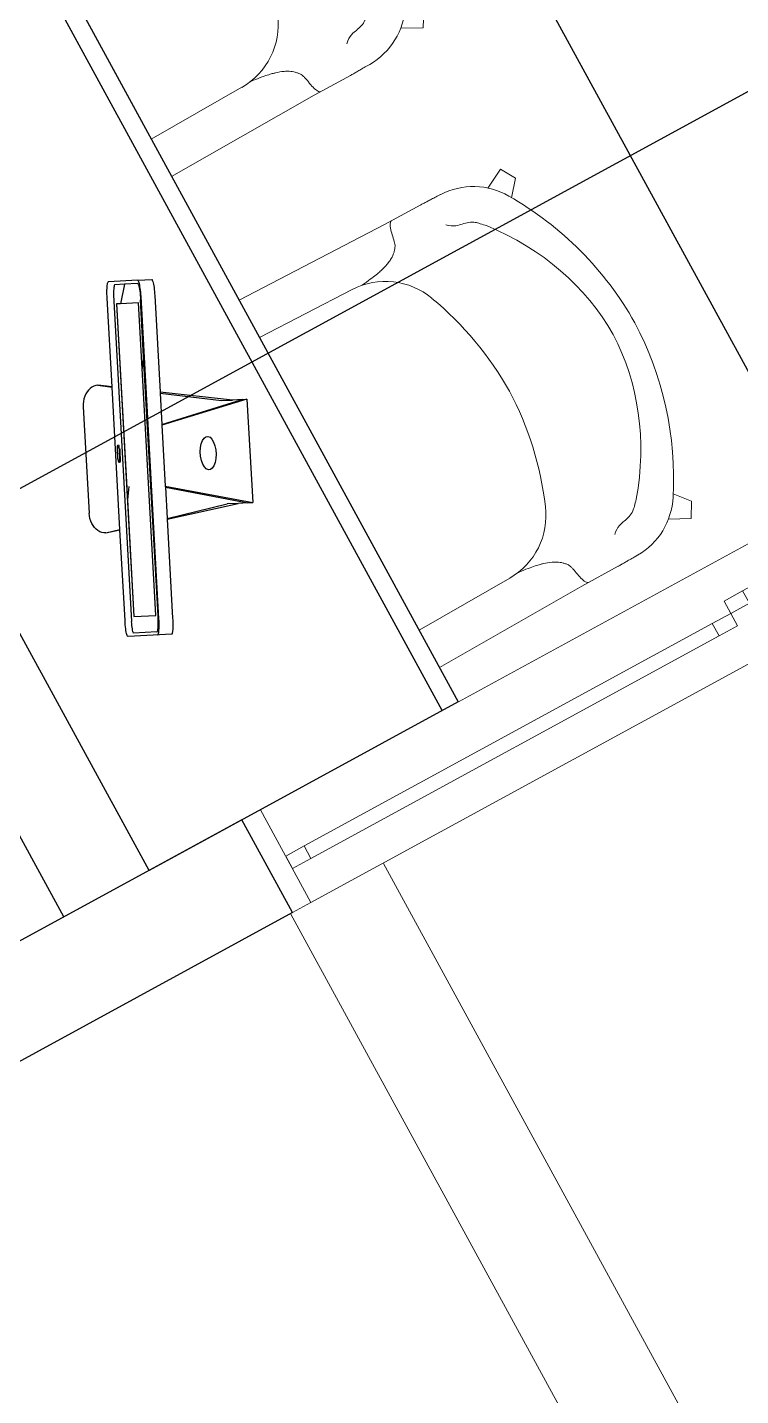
# Model space of a CAD drawing. Extents: x 622283 to 622521, y 9224861 to 9225135.
# Drawn here: x 622388.387 to 622389.4, y 9224974.889 to 9224976.833 of the extents above; entities that cross this region are included whole.
import ezdxf

# ---------------------------------------------------------------- set-up
doc = ezdxf.new("R2010")
doc.units = 0
for name, color, linetype in [('A-EQUIPAMENTOS', 252, 'Continuous'), ('A-JANEL', 3, 'Continuous'), ('A-PISO', 251, 'Continuous')]:
    doc.layers.add(name, color=color, linetype=linetype)
for name, color, linetype, lineweight in [('A-ESQ-PORTAS', 2, 'Continuous', 18), ('A-PAREDE', 5, 'Continuous', 30), ('A-VISTA01', 1, 'Continuous', 20), ('A-VISTA03', 3, 'Continuous', 9), ('LAYOUT', 7, 'Continuous', 13)]:
    doc.layers.add(name, color=color, linetype=linetype, lineweight=lineweight)
doc.layers.add('A_lay', color=7, linetype='Continuous', true_color=0x919191)

# ---------------------------------------------------------------- blocks, each defined once
blk = doc.blocks.new('janela 1.50 PB')
at = {"layer": 'A-VISTA01', "color": 18, "ltscale": 0.0005, "true_color": 0x000000}
for p, q in [((1.47, 0), (0.03, 0)), ((0.03, -0.15), (1.47, -0.15))]:
    blk.add_line(p, q, dxfattribs=at)
at = {"layer": 'A-VISTA03', "ltscale": 0.0005}
for points in [[(0, -0.15), (0.03, -0.15), (0.03, 0), (0, 0)], [(1.5, -0.15), (1.47, -0.15), (1.47, 0), (1.5, 0)], [(0.03, -0.075), (0.06, -0.075), (0.06, -0.055), (0.03, -0.055)], [(0.06, -0.075), (0.72, -0.075), (0.72, -0.055), (0.06, -0.055)], [(0.72, -0.075), (0.75, -0.075), (0.75, -0.055), (0.72, -0.055)], [(0.78, -0.095), (0.75, -0.095), (0.75, -0.075), (0.78, -0.075)], [(1.44, -0.095), (0.78, -0.095), (0.78, -0.075), (1.44, -0.075)], [(1.47, -0.095), (1.44, -0.095), (1.44, -0.075), (1.47, -0.075)]]:
    blk.add_lwpolyline(points, close=True, dxfattribs=at)
blk = doc.blocks.new('GFDHGHF')
at = {"layer": 'LAYOUT'}
for p, q in [((0.2916, 0.2925), (0.233, 0.2925)), ((0.3232, 0.2919), (0.3179, 0.292)), ((0.3865, 0.2678), (0.415, 0.2827)), ((0.415, 0.2827), (0.4276, 0.2611)), ((0.4276, 0.2611), (0.4095, 0.2395)), ((0, 0.2367), (0.1483, 0.2335)), ((0, -0.2367), (0.1483, -0.2335)), ((0.4276, -0.2611), (0.4095, -0.2395)), ((0.3865, -0.2678), (0.415, -0.2827)), ((0.415, -0.2827), (0.4276, -0.2611)), ((0.2916, -0.2925), (0.233, -0.2925)), ((0.3232, -0.2919), (0.3179, -0.292))]:
    blk.add_line(p, q, dxfattribs=at)
blk.add_lwpolyline([(0.233, 0.2925), (0, 0.2971), (0, -0.2971), (0.233, -0.2925)], dxfattribs=at)
at = {"layer": 'LAYOUT', "extrusion": (0, 0, -1)}
for centre, major_axis, ratio, start_param, end_param in [((0.3212, 0.1919), (-0.1003, 0), 0.996513, 1.591409, 2.598599), ((0.1462, 0.1311), (0, 0.1025), 0.999339, 0.020613, 1.198694), ((-0.216, 0.0052), (0.4912, 0), 0.971714, 0.010831, 0.372102), ((-0.0752, 0.0052), (-0.5182, 0), 0.803881, 3.154001, 3.715718), ((-0.0152, 0.0052), (0.4932, 0), 0.976229, 0.010736, 0.542993)]:
    blk.add_ellipse(centre, major_axis=major_axis, ratio=ratio, start_param=start_param, end_param=end_param, dxfattribs=at)
at = {"layer": 'LAYOUT'}
for centre, major_axis, ratio, start_param, end_param in [((-0.0152, -0.0052), (-0.4932, 0), 0.976229, 3.152329, 3.684586), ((-0.0752, -0.0052), (0.5182, 0), 0.803881, 0.012409, 0.574126), ((-0.216, -0.0052), (-0.4912, 0), 0.971714, 3.152424, 3.513695), ((0.1462, -0.1311), (0, 0.1025), 0.999339, 3.162206, 4.340287), ((0.3212, -0.1919), (0.1003, 0), 0.996513, -1.550183, -0.542993)]:
    blk.add_ellipse(centre, major_axis=major_axis, ratio=ratio, start_param=start_param, end_param=end_param, dxfattribs=at)
for points, knots in [([(0.2434, 0.2925), (0.2427, 0.2922), (0.2419, 0.2916), (0.2413, 0.2908), (0.2398, 0.2893), (0.2387, 0.2869), (0.2368, 0.2812), (0.2361, 0.2779), (0.2348, 0.2713), (0.2343, 0.268), (0.2332, 0.2636), (0.2328, 0.2623), (0.232, 0.26), (0.2316, 0.259), (0.2306, 0.2573), (0.2301, 0.2567), (0.2292, 0.2554), (0.2287, 0.2548), (0.2273, 0.2531), (0.2262, 0.252), (0.223, 0.2489), (0.2206, 0.2472), (0.2162, 0.2445), (0.2142, 0.2434), (0.2079, 0.2407), (0.2038, 0.2393), (0.1994, 0.2381), (0.1987, 0.2379), (0.1973, 0.2376), (0.1965, 0.2374), (0.1937, 0.2367), (0.1913, 0.2362), (0.1825, 0.2345), (0.1744, 0.2333), (0.1633, 0.2323), (0.1629, 0.2323), (0.1624, 0.2323)], [3.650821, 3.650821, 3.650821, 3.650821, 3.6845858, 3.6845858, 3.6845858, 3.7553273, 3.7553273, 3.8260687, 3.8260687, 3.8968102, 3.8968102, 3.929087, 3.929087, 3.9568384, 3.9568384, 3.9814501, 3.9814501, 4.0060618, 4.0060618, 4.0552851, 4.0552851, 4.1537318, 4.1537318, 4.2357037, 4.2357037, 4.3996476, 4.3996476, 4.4296617, 4.4296617, 4.4596758, 4.4596758, 4.519704, 4.519704, 4.6397604, 4.6397604, 4.6446962, 4.6446962, 4.6446962, 4.6446962]), ([(0.2908, 0.2925), (0.2911, 0.2925), (0.292, 0.2925), (0.2945, 0.2925), (0.2962, 0.2924), (0.3, 0.2924), (0.3019, 0.2923), (0.306, 0.2922), (0.3081, 0.2922), (0.3103, 0.2922)], [0, 0, 0, 0, 0.783322, 0.783322, 1.564894, 1.564894, 2.21573, 2.21573, 2.865804, 2.865804, 2.865804, 2.865804]), ([(0.3599, 0.221), (0.3543, 0.2268), (0.3505, 0.2312), (0.3425, 0.2373), (0.3361, 0.239), (0.3261, 0.2411), (0.3164, 0.2422), (0.3089, 0.2505)], [3.684586, 3.684586, 3.684586, 3.684586, 3.963851, 3.963851, 4.424844, 4.424844, 4.691776, 4.691776, 4.691776, 4.691776]), ([(0.2434, -0.2925), (0.2427, -0.2922), (0.2419, -0.2916), (0.2413, -0.2908), (0.2398, -0.2893), (0.2387, -0.2869), (0.2368, -0.2812), (0.2361, -0.2779), (0.2348, -0.2713), (0.2343, -0.268), (0.2332, -0.2636), (0.2328, -0.2623), (0.232, -0.26), (0.2316, -0.259), (0.2306, -0.2573), (0.2301, -0.2567), (0.2292, -0.2554), (0.2287, -0.2548), (0.2273, -0.2531), (0.2262, -0.252), (0.223, -0.2489), (0.2206, -0.2472), (0.2162, -0.2445), (0.2142, -0.2434), (0.2079, -0.2407), (0.2038, -0.2393), (0.1994, -0.2381), (0.1987, -0.2379), (0.1973, -0.2376), (0.1965, -0.2374), (0.1937, -0.2367), (0.1913, -0.2362), (0.1825, -0.2345), (0.1744, -0.2333), (0.1633, -0.2323), (0.1629, -0.2323), (0.1624, -0.2323)], [3.650821, 3.650821, 3.650821, 3.650821, 3.6845858, 3.6845858, 3.6845858, 3.7553273, 3.7553273, 3.8260687, 3.8260687, 3.8968102, 3.8968102, 3.929087, 3.929087, 3.9568384, 3.9568384, 3.9814501, 3.9814501, 4.0060618, 4.0060618, 4.0552851, 4.0552851, 4.1537318, 4.1537318, 4.2357037, 4.2357037, 4.3996476, 4.3996476, 4.4296617, 4.4296617, 4.4596758, 4.4596758, 4.519704, 4.519704, 4.6397604, 4.6397604, 4.6446962, 4.6446962, 4.6446962, 4.6446962]), ([(0.3599, -0.221), (0.3543, -0.2268), (0.3505, -0.2312), (0.3425, -0.2373), (0.3361, -0.239), (0.3261, -0.2411), (0.3164, -0.2422), (0.3089, -0.2505)], [3.684586, 3.684586, 3.684586, 3.684586, 3.963851, 3.963851, 4.424844, 4.424844, 4.691776, 4.691776, 4.691776, 4.691776]), ([(0.2908, -0.2925), (0.2911, -0.2925), (0.292, -0.2925), (0.2945, -0.2925), (0.2962, -0.2924), (0.3, -0.2924), (0.3019, -0.2923), (0.306, -0.2922), (0.3081, -0.2922), (0.3103, -0.2922)], [0, 0, 0, 0, 0.783322, 0.783322, 1.564894, 1.564894, 2.21573, 2.21573, 2.865804, 2.865804, 2.865804, 2.865804])]:
    blk.add_open_spline(points, degree=3, knots=knots, dxfattribs=at)
for points in [[(0.3103, 0.2922), (0.3128, 0.2921), (0.3153, 0.2921), (0.3179, 0.292)], [(0.3103, -0.2922), (0.3128, -0.2921), (0.3153, -0.2921), (0.3179, -0.292)]]:
    blk.add_open_spline(points, degree=3, dxfattribs=at)
blk = doc.blocks.new('bhghghg')
at = {"xscale": -1, "rotation": 180}
blk.add_blockref('GFDHGHF', (245.6985, -115.9243), dxfattribs=at)
blk = doc.blocks.new('Adminidtração')
at = {"layer": 'A_lay'}
h = blk.add_hatch(dxfattribs=at)
h.set_pattern_fill('ANSI37', color=256, scale=4.9, angle=45)
h.set_pattern_definition([(90, (-0.43, 0), (-0.6125, 6e-17), []), (180, (-0.43, 0), (-6e-17, -0.6125), [])])
h.paths.add_polyline_path([(207820.3417, 9278530.5822), (207820.3417, 9278530.5522), (207820.3417, 9278529.6522), (207822.9417, 9278529.6522), (207822.9417, 9278532.9522), (207822.8767, 9278532.9522), (207822.8467, 9278532.9522), (207821.4067, 9278532.9522), (207821.3767, 9278532.9522), (207821.2517, 9278532.9522), (207821.2517, 9278532.9522), (207821.2217, 9278532.9522), (207821.043, 9278532.9522), (207820.9747, 9278532.9522), (207820.8913, 9278532.9522), (207820.4217, 9278532.9522), (207820.3917, 9278532.9522), (207820.3417, 9278532.9522), (207820.3417, 9278532.0522), (207820.3417, 9278532.0222)])
at = {"layer": 'A-EQUIPAMENTOS'}
for p, q in [((207820.8628, 9278530.8447), (207820.7301, 9278530.7816)), ((207820.8628, 9278530.8447), (207820.8881, 9278530.721)), ((207820.8657, 9278530.8386), (207820.8628, 9278530.8447)), ((207820.8893, 9278530.7216), (207820.8657, 9278530.8386)), ((207820.8657, 9278530.8386), (207820.8716, 9278530.8261)), ((207820.8716, 9278530.8261), (207820.9308, 9278530.7413)), ((207820.8783, 9278530.8121), (207820.8716, 9278530.8261)), ((207820.9296, 9278530.7407), (207820.8783, 9278530.8121)), ((207821.0548, 9278530.8002), (207820.9308, 9278530.7413)), ((207821.0575, 9278530.8015), (207821.0548, 9278530.8002)), ((207821.0602, 9278530.8027), (207821.0575, 9278530.8015)), ((207821.0628, 9278530.8038), (207821.0602, 9278530.8027)), ((207821.0653, 9278530.8048), (207821.0628, 9278530.8038)), ((207821.0677, 9278530.8057), (207821.0653, 9278530.8048)), ((207821.0698, 9278530.8065), (207821.0677, 9278530.8057)), ((207821.0717, 9278530.807), (207821.0698, 9278530.8065)), ((207821.0734, 9278530.8075), (207821.0717, 9278530.807)), ((207821.0747, 9278530.8077), (207821.0734, 9278530.8075)), ((207821.0758, 9278530.8078), (207821.0747, 9278530.8077)), ((207821.0765, 9278530.8077), (207821.0758, 9278530.8078)), ((207821.0768, 9278530.8075), (207821.0765, 9278530.8077)), ((207821.0854, 9278530.7894), (207821.0768, 9278530.8075)), ((207821.0634, 9278530.7822), (207820.6491, 9278530.5852)), ((207820.81, 9278530.6838), (207820.7301, 9278530.7816)), ((207820.733, 9278530.7754), (207820.7301, 9278530.7816)), ((207820.8088, 9278530.6833), (207820.733, 9278530.7754)), ((207820.733, 9278530.7754), (207820.7389, 9278530.763)), ((207820.9725, 9278530.7351), (207821.0569, 9278530.7752)), ((207820.9864, 9278530.745), (207821.0591, 9278530.7796)), ((207821.0569, 9278530.7752), (207821.0679, 9278530.7519)), ((207821.0621, 9278530.781), (207821.0591, 9278530.7796)), ((207821.065, 9278530.7823), (207821.0621, 9278530.781)), ((207821.0661, 9278530.7834), (207821.0634, 9278530.7822)), ((207821.0678, 9278530.7836), (207821.065, 9278530.7823)), ((207821.0688, 9278530.7846), (207821.0661, 9278530.7834)), ((207821.0706, 9278530.7847), (207821.0678, 9278530.7836)), ((207821.0714, 9278530.7857), (207821.0688, 9278530.7846)), ((207821.0731, 9278530.7856), (207821.0706, 9278530.7847)), ((207821.0739, 9278530.7867), (207821.0714, 9278530.7857)), ((207821.0754, 9278530.7864), (207821.0731, 9278530.7856)), ((207821.0763, 9278530.7876), (207821.0739, 9278530.7867)), ((207821.0774, 9278530.7869), (207821.0754, 9278530.7864)), ((207821.0784, 9278530.7884), (207821.0763, 9278530.7876)), ((207821.079, 9278530.7873), (207821.0774, 9278530.7869)), ((207821.0803, 9278530.789), (207821.0784, 9278530.7884)), ((207821.0802, 9278530.7874), (207821.079, 9278530.7873)), ((207821.081, 9278530.7874), (207821.0802, 9278530.7874)), ((207821.082, 9278530.7894), (207821.0803, 9278530.789)), ((207821.0814, 9278530.7871), (207821.081, 9278530.7874)), ((207821.0814, 9278530.7871), (207821.0893, 9278530.7704)), ((207821.0833, 9278530.7897), (207821.082, 9278530.7894)), ((207821.0844, 9278530.7898), (207821.0833, 9278530.7897)), ((207821.0851, 9278530.7897), (207821.0844, 9278530.7898)), ((207821.0854, 9278530.7894), (207821.0851, 9278530.7897)), ((207821.0854, 9278530.7894), (207821.1034, 9278530.7516)), ((207820.7674, 9278530.6636), (207820.7389, 9278530.763)), ((207820.7389, 9278530.763), (207820.7456, 9278530.7489)), ((207820.8024, 9278530.7582), (207820.8005, 9278530.7545)), ((207820.8057, 9278530.7619), (207820.8024, 9278530.7582)), ((207820.81, 9278530.7655), (207820.8057, 9278530.7619)), ((207820.8152, 9278530.7687), (207820.81, 9278530.7655)), ((207820.8208, 9278530.7712), (207820.8152, 9278530.7687)), ((207820.8266, 9278530.773), (207820.8208, 9278530.7712)), ((207820.832, 9278530.7739), (207820.8266, 9278530.773)), ((207820.8367, 9278530.7738), (207820.832, 9278530.7739)), ((207820.8341, 9278530.7539), (207820.8384, 9278530.7575)), ((207820.8404, 9278530.7728), (207820.8367, 9278530.7738)), ((207820.8384, 9278530.7575), (207820.8417, 9278530.7612)), ((207820.8429, 9278530.7708), (207820.8404, 9278530.7728)), ((207820.8417, 9278530.7612), (207820.8436, 9278530.7649)), ((207820.844, 9278530.7681), (207820.8429, 9278530.7708)), ((207820.8436, 9278530.7649), (207820.844, 9278530.7681)), ((207821.0893, 9278530.7704), (207821.0679, 9278530.7519)), ((207821.0893, 9278530.7704), (207821.0953, 9278530.7578)), ((207821.094, 9278530.7558), (207821.0927, 9278530.7548)), ((207821.0948, 9278530.7567), (207821.094, 9278530.7558)), ((207821.0953, 9278530.7574), (207821.0948, 9278530.7567)), ((207821.0953, 9278530.7578), (207821.0953, 9278530.7574)), ((207820.6537, 9278530.5868), (207820.9864, 9278530.745)), ((207821.0755, 9278530.7453), (207820.6642, 9278530.5497)), ((207821.0704, 9278530.7468), (207820.6687, 9278530.5558)), ((207820.7685, 9278530.6641), (207820.7456, 9278530.7489)), ((207820.8005, 9278530.7545), (207820.8001, 9278530.7513)), ((207820.8001, 9278530.7513), (207820.8011, 9278530.7486)), ((207820.8011, 9278530.7486), (207820.8036, 9278530.7466)), ((207820.8036, 9278530.7466), (207820.8074, 9278530.7456)), ((207820.8074, 9278530.7456), (207820.8121, 9278530.7455)), ((207820.8121, 9278530.7455), (207820.8175, 9278530.7464)), ((207820.8175, 9278530.7464), (207820.8232, 9278530.7482)), ((207821.0703, 9278530.7469), (207820.8188, 9278530.6273)), ((207820.8232, 9278530.7482), (207820.8289, 9278530.7507)), ((207820.8289, 9278530.7507), (207820.8341, 9278530.7539)), ((207820.9296, 9278530.7407), (207820.8893, 9278530.7216)), ((207820.9308, 9278530.7413), (207820.9296, 9278530.7407)), ((207820.97, 9278530.685), (207821.0839, 9278530.7391)), ((207820.9864, 9278530.745), (207820.9725, 9278530.7351)), ((207821.0679, 9278530.7519), (207821.0703, 9278530.7469)), ((207821.0704, 9278530.7468), (207821.0703, 9278530.7469)), ((207821.0784, 9278530.7467), (207821.0755, 9278530.7453)), ((207821.0813, 9278530.7481), (207821.0784, 9278530.7467)), ((207821.084, 9278530.7495), (207821.0813, 9278530.7481)), ((207821.0839, 9278530.7391), (207821.0866, 9278530.7404)), ((207821.0866, 9278530.7509), (207821.084, 9278530.7495)), ((207821.0889, 9278530.7523), (207821.0866, 9278530.7509)), ((207821.0866, 9278530.7404), (207821.0892, 9278530.7418)), ((207821.091, 9278530.7536), (207821.0889, 9278530.7523)), ((207821.0892, 9278530.7418), (207821.0917, 9278530.7431)), ((207821.0927, 9278530.7548), (207821.091, 9278530.7536)), ((207821.0917, 9278530.7431), (207821.0941, 9278530.7444)), ((207821.0941, 9278530.7444), (207821.0962, 9278530.7457)), ((207821.0962, 9278530.7457), (207821.0982, 9278530.7469)), ((207821.0982, 9278530.7469), (207821.0998, 9278530.748)), ((207821.0998, 9278530.748), (207821.1012, 9278530.749)), ((207821.1012, 9278530.749), (207821.1023, 9278530.7499)), ((207821.1023, 9278530.7499), (207821.103, 9278530.7506)), ((207821.103, 9278530.7506), (207821.1034, 9278530.7512)), ((207821.1034, 9278530.7512), (207821.1034, 9278530.7516)), ((207820.6552, 9278530.5842), (207820.9725, 9278530.7351)), ((207820.8881, 9278530.721), (207820.81, 9278530.6838)), ((207820.8893, 9278530.7216), (207820.8881, 9278530.721)), ((207820.8088, 9278530.6833), (207820.7685, 9278530.6641)), ((207820.7865, 9278530.5977), (207820.9697, 9278530.6848)), ((207820.81, 9278530.6838), (207820.8088, 9278530.6833)), ((207820.9697, 9278530.6848), (207820.97, 9278530.685)), ((207820.9816, 9278530.6683), (207820.9697, 9278530.6848)), ((207820.97, 9278530.685), (207820.9816, 9278530.6683)), ((207820.7674, 9278530.6636), (207820.6405, 9278530.6032)), ((207820.7685, 9278530.6641), (207820.7674, 9278530.6636)), ((207820.9816, 9278530.6683), (207820.9827, 9278530.6655)), ((207820.9827, 9278530.6655), (207820.9832, 9278530.6626)), ((207820.9833, 9278530.6596), (207820.9829, 9278530.6565)), ((207820.9832, 9278530.6626), (207820.9833, 9278530.6596)), ((207820.8705, 9278530.6429), (207820.8708, 9278530.6424)), ((207820.8707, 9278530.6434), (207820.8706, 9278530.6432)), ((207820.8709, 9278530.6436), (207820.8707, 9278530.6434)), ((207820.8709, 9278530.6425), (207820.8708, 9278530.6424)), ((207820.8708, 9278530.6424), (207820.8709, 9278530.6423)), ((207820.8712, 9278530.6439), (207820.8709, 9278530.6436)), ((207820.871, 9278530.6427), (207820.8709, 9278530.6425)), ((207820.8709, 9278530.6423), (207820.871, 9278530.6422)), ((207820.8712, 9278530.6429), (207820.871, 9278530.6427)), ((207820.8712, 9278530.6422), (207820.871, 9278530.6422)), ((207820.8716, 9278530.6442), (207820.8712, 9278530.6439)), ((207820.8715, 9278530.6432), (207820.8712, 9278530.6429)), ((207820.8712, 9278530.6422), (207820.8715, 9278530.6422)), ((207820.8719, 9278530.6435), (207820.8715, 9278530.6432)), ((207820.8715, 9278530.6422), (207820.8718, 9278530.6422)), ((207820.872, 9278530.6445), (207820.8716, 9278530.6442)), ((207820.8718, 9278530.6422), (207820.8723, 9278530.6423)), ((207820.8719, 9278530.6435), (207820.8723, 9278530.6438)), ((207820.8726, 9278530.6449), (207820.872, 9278530.6445)), ((207820.872, 9278530.6445), (207820.8723, 9278530.6438)), ((207820.8729, 9278530.6442), (207820.8723, 9278530.6438)), ((207820.8725, 9278530.6424), (207820.8723, 9278530.6423)), ((207820.8725, 9278530.6424), (207820.8727, 9278530.6424)), ((207820.8733, 9278530.6453), (207820.8726, 9278530.6449)), ((207820.8727, 9278530.6424), (207820.873, 9278530.6425)), ((207820.8736, 9278530.6446), (207820.8729, 9278530.6442)), ((207820.873, 9278530.6425), (207820.8733, 9278530.6425)), ((207820.8741, 9278530.6457), (207820.8733, 9278530.6453)), ((207820.8733, 9278530.6425), (207820.8736, 9278530.6426)), ((207820.8744, 9278530.645), (207820.8736, 9278530.6446)), ((207820.8736, 9278530.6426), (207820.8739, 9278530.6427)), ((207820.8739, 9278530.6427), (207820.8742, 9278530.6428)), ((207820.8749, 9278530.6461), (207820.8741, 9278530.6457)), ((207820.8745, 9278530.6429), (207820.8742, 9278530.6428)), ((207820.8752, 9278530.6455), (207820.8744, 9278530.645)), ((207820.8749, 9278530.643), (207820.8745, 9278530.6429)), ((207820.8758, 9278530.6466), (207820.8749, 9278530.6461)), ((207820.8749, 9278530.643), (207820.8752, 9278530.6431)), ((207820.8761, 9278530.6459), (207820.8752, 9278530.6455)), ((207820.8752, 9278530.6431), (207820.8756, 9278530.6432)), ((207820.8756, 9278530.6432), (207820.876, 9278530.6433)), ((207820.8767, 9278530.6471), (207820.8758, 9278530.6466)), ((207820.876, 9278530.6433), (207820.8764, 9278530.6435)), ((207820.877, 9278530.6464), (207820.8761, 9278530.6459)), ((207820.8764, 9278530.6435), (207820.8768, 9278530.6436)), ((207820.8776, 9278530.6475), (207820.8767, 9278530.6471)), ((207820.8768, 9278530.6436), (207820.8773, 9278530.6438)), ((207820.8779, 9278530.6468), (207820.877, 9278530.6464)), ((207820.8773, 9278530.6438), (207820.8777, 9278530.644)), ((207820.8785, 9278530.6479), (207820.8776, 9278530.6475)), ((207820.8777, 9278530.644), (207820.8782, 9278530.6442)), ((207820.8788, 9278530.6473), (207820.8779, 9278530.6468)), ((207820.8782, 9278530.6442), (207820.8787, 9278530.6444)), ((207820.8795, 9278530.6484), (207820.8785, 9278530.6479)), ((207820.8787, 9278530.6444), (207820.8792, 9278530.6447)), ((207820.8798, 9278530.6477), (207820.8788, 9278530.6473)), ((207820.8792, 9278530.6447), (207820.8797, 9278530.6449)), ((207820.8804, 9278530.6488), (207820.8795, 9278530.6484)), ((207820.8797, 9278530.6449), (207820.8802, 9278530.6452)), ((207820.8807, 9278530.6481), (207820.8798, 9278530.6477)), ((207820.8802, 9278530.6452), (207820.8807, 9278530.6454)), ((207820.8813, 9278530.6491), (207820.8804, 9278530.6488)), ((207820.8816, 9278530.6485), (207820.8807, 9278530.6481)), ((207820.8807, 9278530.6454), (207820.8811, 9278530.6456)), ((207820.8811, 9278530.6456), (207820.8815, 9278530.6459)), ((207820.8817, 9278530.6493), (207820.8813, 9278530.6491)), ((207820.8815, 9278530.6459), (207820.8818, 9278530.646)), ((207820.8816, 9278530.6495), (207820.8817, 9278530.6496)), ((207820.8816, 9278530.6494), (207820.8816, 9278530.6495)), ((207820.8816, 9278530.6494), (207820.8817, 9278530.6493)), ((207820.8824, 9278530.6488), (207820.8816, 9278530.6485)), ((207820.8817, 9278530.6496), (207820.8819, 9278530.6498)), ((207820.8817, 9278530.6493), (207820.8819, 9278530.6487)), ((207820.8818, 9278530.646), (207820.882, 9278530.6461)), ((207820.8819, 9278530.6498), (207820.8821, 9278530.65)), ((207820.8819, 9278530.6488), (207820.882, 9278530.649)), ((207820.8823, 9278530.6489), (207820.8819, 9278530.6487)), ((207820.8819, 9278530.6487), (207820.8819, 9278530.6488)), ((207820.882, 9278530.649), (207820.8822, 9278530.6491)), ((207820.882, 9278530.6461), (207820.8823, 9278530.6463)), ((207820.8821, 9278530.65), (207820.8824, 9278530.6502)), ((207820.8822, 9278530.6491), (207820.8824, 9278530.6493)), ((207820.8827, 9278530.6491), (207820.8823, 9278530.6489)), ((207820.8823, 9278530.6489), (207820.8824, 9278530.6488)), ((207820.8823, 9278530.6463), (207820.8825, 9278530.6464)), ((207820.8824, 9278530.6502), (207820.8829, 9278530.6505)), ((207820.8824, 9278530.6493), (207820.8828, 9278530.6496)), ((207820.8832, 9278530.6492), (207820.8824, 9278530.6488)), ((207820.8825, 9278530.6464), (207820.8828, 9278530.6465)), ((207820.8834, 9278530.6495), (207820.8827, 9278530.6491)), ((207820.8828, 9278530.6496), (207820.8832, 9278530.6499)), ((207820.8828, 9278530.6465), (207820.883, 9278530.6466)), ((207820.8829, 9278530.6505), (207820.8833, 9278530.6508)), ((207820.883, 9278530.6466), (207820.8833, 9278530.6468)), ((207820.8832, 9278530.6499), (207820.8836, 9278530.6502)), ((207820.884, 9278530.6497), (207820.8832, 9278530.6492)), ((207820.8833, 9278530.6508), (207820.8839, 9278530.6511)), ((207820.8833, 9278530.6468), (207820.8836, 9278530.6469)), ((207820.8841, 9278530.6498), (207820.8834, 9278530.6495)), ((207820.8836, 9278530.6502), (207820.8842, 9278530.6505)), ((207820.8836, 9278530.6469), (207820.8838, 9278530.647)), ((207820.8838, 9278530.647), (207820.8841, 9278530.6471)), ((207820.8839, 9278530.6511), (207820.8845, 9278530.6515)), ((207820.8848, 9278530.6501), (207820.884, 9278530.6497)), ((207820.8848, 9278530.6502), (207820.8841, 9278530.6498)), ((207820.8841, 9278530.6471), (207820.8843, 9278530.6472)), ((207820.8842, 9278530.6505), (207820.8848, 9278530.6508)), ((207820.8843, 9278530.6472), (207820.8846, 9278530.6473)), ((207820.8845, 9278530.6515), (207820.8851, 9278530.6518)), ((207820.8846, 9278530.6473), (207820.885, 9278530.6475)), ((207820.8848, 9278530.6508), (207820.8854, 9278530.6512)), ((207820.8857, 9278530.6505), (207820.8848, 9278530.6501)), ((207820.8854, 9278530.6505), (207820.8848, 9278530.6502)), ((207820.885, 9278530.6475), (207820.8854, 9278530.6477)), ((207820.8851, 9278530.6518), (207820.8858, 9278530.6522)), ((207820.8854, 9278530.6512), (207820.8861, 9278530.6515)), ((207820.8859, 9278530.6509), (207820.8854, 9278530.6505)), ((207820.8854, 9278530.6477), (207820.8858, 9278530.6478)), ((207820.8866, 9278530.6509), (207820.8857, 9278530.6505)), ((207820.8858, 9278530.6522), (207820.8865, 9278530.6526)), ((207820.8858, 9278530.6478), (207820.8863, 9278530.6481)), ((207820.8863, 9278530.6511), (207820.8859, 9278530.6509)), ((207820.8861, 9278530.6515), (207820.8868, 9278530.6519)), ((207820.8866, 9278530.6514), (207820.8863, 9278530.6511)), ((207820.8863, 9278530.6481), (207820.8867, 9278530.6483)), ((207820.8865, 9278530.6526), (207820.8868, 9278530.6519)), ((207820.8865, 9278530.6526), (207820.8866, 9278530.6525)), ((207820.8866, 9278530.6525), (207820.8869, 9278530.6519)), ((207820.8868, 9278530.6516), (207820.8866, 9278530.6514)), ((207820.8875, 9278530.6513), (207820.8866, 9278530.6509)), ((207820.8867, 9278530.6483), (207820.8872, 9278530.6485)), ((207820.8868, 9278530.6519), (207820.8869, 9278530.6518)), ((207820.8869, 9278530.6517), (207820.8868, 9278530.6516)), ((207820.8871, 9278530.652), (207820.8869, 9278530.6519)), ((207820.8869, 9278530.6519), (207820.8869, 9278530.6518)), ((207820.8869, 9278530.6518), (207820.8869, 9278530.6517)), ((207820.8871, 9278530.652), (207820.8875, 9278530.6513)), ((207820.8872, 9278530.6485), (207820.8877, 9278530.6487)), ((207820.8883, 9278530.6517), (207820.8875, 9278530.6513)), ((207820.8877, 9278530.6487), (207820.8881, 9278530.6489)), ((207820.8881, 9278530.6489), (207820.8885, 9278530.6491)), ((207820.8892, 9278530.6521), (207820.8883, 9278530.6517)), ((207820.8885, 9278530.6491), (207820.8889, 9278530.6494)), ((207820.8889, 9278530.6494), (207820.8893, 9278530.6496)), ((207820.89, 9278530.6524), (207820.8892, 9278530.6521)), ((207820.8893, 9278530.6496), (207820.8896, 9278530.6498)), ((207820.8896, 9278530.6516), (207820.8894, 9278530.6513)), ((207820.8894, 9278530.6513), (207820.8894, 9278530.6512)), ((207820.8894, 9278530.6512), (207820.8896, 9278530.6511)), ((207820.89, 9278530.6519), (207820.8896, 9278530.6516)), ((207820.8896, 9278530.6511), (207820.89, 9278530.6512)), ((207820.8896, 9278530.6498), (207820.89, 9278530.65)), ((207820.8908, 9278530.6528), (207820.89, 9278530.6524)), ((207820.8905, 9278530.6523), (207820.89, 9278530.6519)), ((207820.89, 9278530.6512), (207820.8906, 9278530.6514)), ((207820.89, 9278530.65), (207820.8904, 9278530.6503)), ((207820.8904, 9278530.6503), (207820.8908, 9278530.6505)), ((207820.8913, 9278530.6528), (207820.8905, 9278530.6523)), ((207820.8906, 9278530.6514), (207820.8914, 9278530.6516)), ((207820.8915, 9278530.653), (207820.8908, 9278530.6528)), ((207820.8908, 9278530.6505), (207820.8911, 9278530.6507)), ((207820.8911, 9278530.6507), (207820.8915, 9278530.651)), ((207820.8922, 9278530.6533), (207820.8913, 9278530.6528)), ((207820.8914, 9278530.6516), (207820.8923, 9278530.6519)), ((207820.8922, 9278530.6533), (207820.8915, 9278530.653)), ((207820.8915, 9278530.651), (207820.8918, 9278530.6512)), ((207820.8918, 9278530.6512), (207820.8921, 9278530.6514)), ((207820.8919, 9278530.6539), (207820.8922, 9278530.6533)), ((207820.8921, 9278530.6514), (207820.8924, 9278530.6516)), ((207820.8923, 9278530.6519), (207820.8933, 9278530.6523)), ((207820.8924, 9278530.6516), (207820.8926, 9278530.6518)), ((207820.8926, 9278530.6518), (207820.8929, 9278530.652)), ((207820.8929, 9278530.652), (207820.8931, 9278530.6522)), ((207820.893, 9278530.653), (207820.8933, 9278530.6523)), ((207820.8931, 9278530.6522), (207820.8933, 9278530.6523)), ((207820.9714, 9278530.6394), (207820.9683, 9278530.6373)), ((207820.9743, 9278530.6418), (207820.9714, 9278530.6394)), ((207820.9768, 9278530.6444), (207820.9743, 9278530.6418)), ((207820.979, 9278530.6473), (207820.9768, 9278530.6444)), ((207820.9807, 9278530.6503), (207820.979, 9278530.6473)), ((207820.9821, 9278530.6533), (207820.9807, 9278530.6503)), ((207820.9829, 9278530.6565), (207820.9821, 9278530.6533)), ((207820.8188, 9278530.6273), (207820.6686, 9278530.5559)), ((207820.8341, 9278530.6381), (207820.8188, 9278530.6273)), ((207820.9649, 9278530.6354), (207820.8279, 9278530.5703)), ((207820.9683, 9278530.6373), (207820.9649, 9278530.6354)), ((207820.6352, 9278530.6006), (207820.6326, 9278530.5993)), ((207820.6378, 9278530.6019), (207820.6352, 9278530.6006)), ((207820.6405, 9278530.6032), (207820.6378, 9278530.6019)), ((207820.6214, 9278530.5918), (207820.621, 9278530.5912)), ((207820.621, 9278530.5912), (207820.621, 9278530.5907)), ((207820.621, 9278530.5912), (207820.6476, 9278530.5349)), ((207820.6221, 9278530.5925), (207820.6214, 9278530.5918)), ((207820.6231, 9278530.5934), (207820.6221, 9278530.5925)), ((207820.6245, 9278530.5944), (207820.6231, 9278530.5934)), ((207820.6262, 9278530.5955), (207820.6245, 9278530.5944)), ((207820.6281, 9278530.5967), (207820.6262, 9278530.5955)), ((207820.6303, 9278530.598), (207820.6281, 9278530.5967)), ((207820.6326, 9278530.5993), (207820.6303, 9278530.598)), ((207820.6412, 9278530.5812), (207820.6389, 9278530.5799)), ((207820.6402, 9278530.5798), (207820.6426, 9278530.5811)), ((207820.6438, 9278530.5825), (207820.6412, 9278530.5812)), ((207820.6426, 9278530.5811), (207820.6452, 9278530.5826)), ((207820.6464, 9278530.5839), (207820.6438, 9278530.5825)), ((207820.6452, 9278530.5826), (207820.6479, 9278530.584)), ((207820.6491, 9278530.5852), (207820.6464, 9278530.5839)), ((207820.6479, 9278530.584), (207820.6508, 9278530.5854)), ((207820.6508, 9278530.5854), (207820.6537, 9278530.5868)), ((207820.6686, 9278530.5559), (207820.6552, 9278530.5842)), ((207820.6696, 9278530.5421), (207820.7863, 9278530.5976)), ((207820.7863, 9278530.5976), (207820.7865, 9278530.5977)), ((207820.7919, 9278530.578), (207820.7863, 9278530.5976)), ((207820.7919, 9278530.578), (207820.7865, 9278530.5977)), ((207820.63, 9278530.5737), (207820.6296, 9278530.5731)), ((207820.6296, 9278530.5731), (207820.6296, 9278530.5727)), ((207820.6307, 9278530.5744), (207820.63, 9278530.5737)), ((207820.6317, 9278530.5753), (207820.6307, 9278530.5744)), ((207820.6331, 9278530.5763), (207820.6317, 9278530.5753)), ((207820.6348, 9278530.5774), (207820.6331, 9278530.5763)), ((207820.6339, 9278530.5747), (207820.6343, 9278530.5754)), ((207820.6339, 9278530.5743), (207820.6339, 9278530.5747)), ((207820.6339, 9278530.5743), (207820.6482, 9278530.5442)), ((207820.6343, 9278530.5754), (207820.6352, 9278530.5763)), ((207820.6367, 9278530.5786), (207820.6348, 9278530.5774)), ((207820.6352, 9278530.5763), (207820.6365, 9278530.5773)), ((207820.6365, 9278530.5773), (207820.6382, 9278530.5785)), ((207820.6389, 9278530.5799), (207820.6367, 9278530.5786)), ((207820.6382, 9278530.5785), (207820.6402, 9278530.5798)), ((207820.7919, 9278530.578), (207820.7933, 9278530.5755)), ((207820.7933, 9278530.5755), (207820.7953, 9278530.5732)), ((207820.7953, 9278530.5732), (207820.7976, 9278530.5712)), ((207820.7976, 9278530.5712), (207820.8002, 9278530.5696)), ((207820.8002, 9278530.5696), (207820.8032, 9278530.5683)), ((207820.8032, 9278530.5683), (207820.8064, 9278530.5674)), ((207820.8064, 9278530.5674), (207820.8098, 9278530.5669)), ((207820.8098, 9278530.5669), (207820.8134, 9278530.5667)), ((207820.8134, 9278530.5667), (207820.8171, 9278530.567)), ((207820.8171, 9278530.567), (207820.8207, 9278530.5677)), ((207820.8207, 9278530.5677), (207820.8244, 9278530.5688)), ((207820.8244, 9278530.5688), (207820.8279, 9278530.5703)), ((207820.6482, 9278530.5442), (207820.6485, 9278530.5441)), ((207820.6485, 9278530.5441), (207820.6495, 9278530.5442)), ((207820.6495, 9278530.5442), (207820.6509, 9278530.5445)), ((207820.6509, 9278530.5445), (207820.6525, 9278530.545)), ((207820.6525, 9278530.545), (207820.6545, 9278530.5457)), ((207820.6545, 9278530.5457), (207820.6567, 9278530.5465)), ((207820.6567, 9278530.5465), (207820.6591, 9278530.5474)), ((207820.6591, 9278530.5474), (207820.6616, 9278530.5485)), ((207820.6616, 9278530.5485), (207820.6642, 9278530.5497)), ((207820.6668, 9278530.5408), (207820.6696, 9278530.5421)), ((207820.6687, 9278530.5558), (207820.6686, 9278530.5559)), ((207820.6476, 9278530.5349), (207820.6479, 9278530.5346)), ((207820.6479, 9278530.5346), (207820.6486, 9278530.5345)), ((207820.6486, 9278530.5345), (207820.6496, 9278530.5346)), ((207820.6496, 9278530.5346), (207820.651, 9278530.5349)), ((207820.651, 9278530.5349), (207820.6526, 9278530.5353)), ((207820.6526, 9278530.5353), (207820.6545, 9278530.5359)), ((207820.6545, 9278530.5359), (207820.6567, 9278530.5366)), ((207820.6567, 9278530.5366), (207820.659, 9278530.5375)), ((207820.659, 9278530.5375), (207820.6615, 9278530.5385)), ((207820.6615, 9278530.5385), (207820.6642, 9278530.5396)), ((207820.6642, 9278530.5396), (207820.6668, 9278530.5408))]:
    blk.add_line(p, q, dxfattribs=at)
blk.add_lwpolyline([(207820.3417, 9278530.4022), (207821.8417, 9278530.4022), (207821.8417, 9278530.9022), (207820.3417, 9278530.9022)], close=True, dxfattribs=at)
at = {"layer": 'A-ESQ-PORTAS', "color": 18, "true_color": 0x000000}
for points in [[(207808.1907, 9278535.7991), (207808.1907, 9278530.5491), (207820.1907, 9278530.5491)], [(207817.1907, 9278530.6991), (207820.1907, 9278530.6991)]]:
    blk.add_lwpolyline(points, dxfattribs=at)
at = {"layer": 'A-PAREDE'}
blk.add_line((207820.1917, 9278530.5522), (207820.3417, 9278530.5522), dxfattribs=at)
for points in [[(207820.1917, 9278530.5522), (207820.1917, 9278529.8022)], [(207820.3417, 9278530.5522), (207820.3417, 9278529.8022)]]:
    blk.add_lwpolyline(points, dxfattribs=at)
at = {"layer": 'A-EQUIPAMENTOS', "rotation": 89.99999999999999}
blk.add_blockref('bhghghg', (207704.7703, 9278285.2037), dxfattribs=at)
at = {"layer": 'A-EQUIPAMENTOS', "xscale": -1, "rotation": 270}
blk.add_blockref('bhghghg', (207937.4131, 9278285.2037), dxfattribs=at)
at = {"layer": 'A-JANEL', "rotation": 270}
blk.add_blockref('janela 1.50 PB', (207820.3417, 9278532.0522), dxfattribs=at)
blk = doc.blocks.new('A$Ce07cc1b0')
at = {"layer": 'A-PISO'}
h = blk.add_hatch(dxfattribs=at)
h.set_pattern_fill('AR-B88', color=256, scale=0.003)
h.set_pattern_definition([(0, (-2828.7659, -1360.46025), (0, 0.6096), []), (90, (-2828.7659, -1360.46025), (-0.3048, 0.6096), [0.6096, -0.6096])])
h.paths.add_polyline_path([(131.3657, 51.1514), (126.2197, 51.1514, -0.414623), (123.2176, 54.1536), (123.2203, 57.4287), (119.1203, 57.4287), (119.1229, 54.1542, -0.41428), (116.125, 51.1514), (92.8629, 51.1514), (92.8629, 45.152), (109.8649, 45.1517), (109.8649, 45.152), (109.9649, 45.152), (112.3649, 45.152), (112.3649, 45.152), (112.4649, 45.152), (114.8649, 45.1519), (114.8649, 45.152), (114.9649, 45.152), (131.3657, 45.1513)])
at = {"layer": 'A-PAREDE', "xscale": -1, "rotation": 359.9999999998639}
blk.add_blockref('Adminidtração', (207925.7556, -9278490.7971), dxfattribs=at)

msp = doc.modelspace()

# ---------------------------------------------------------------- block references
at = {"rotation": 298.6104596680653}
msp.add_blockref('A$Ce07cc1b0', (622303.3134, 9225049.2129), dxfattribs=at)

doc.saveas('drawing.dxf')
